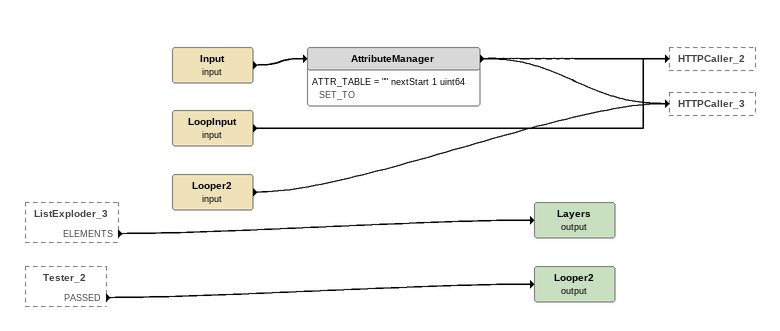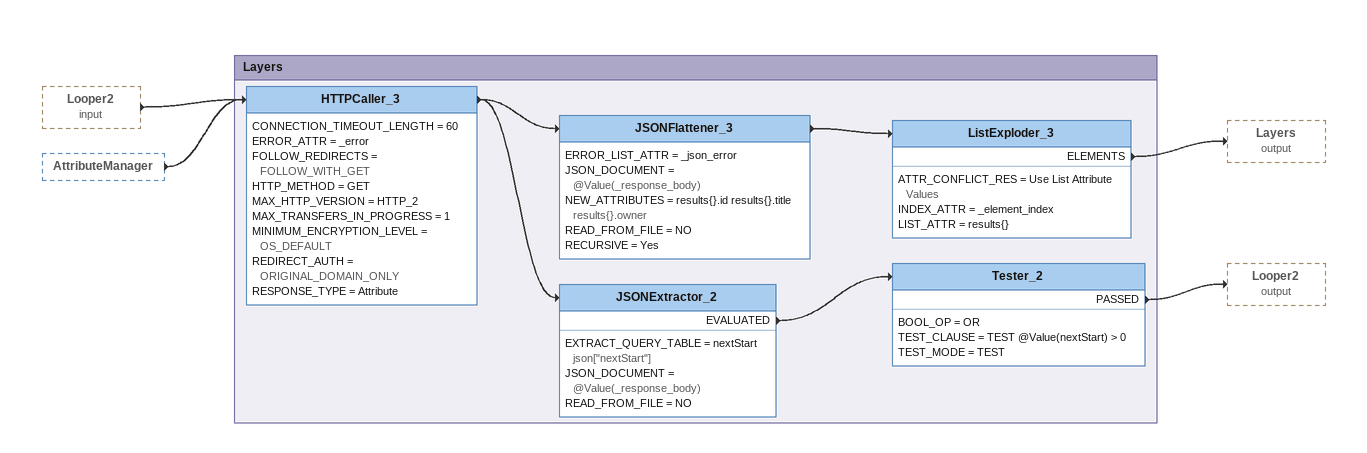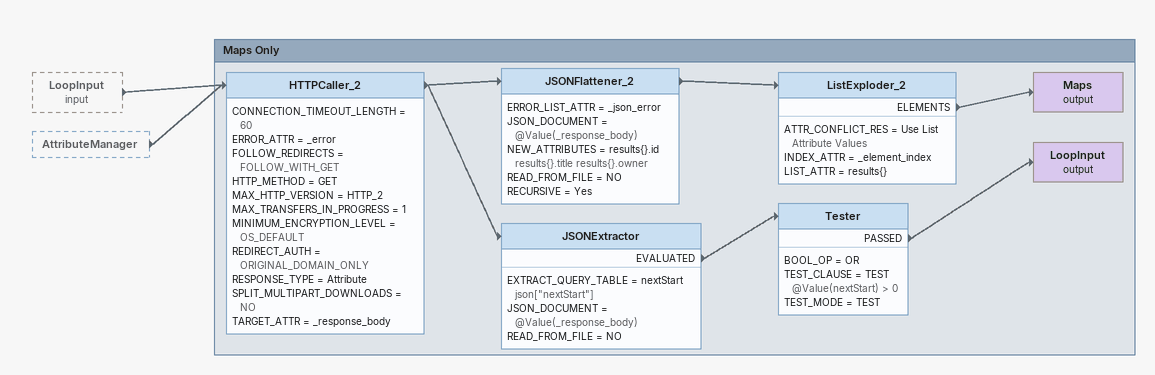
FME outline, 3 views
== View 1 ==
ListExploder_3 [outside]
    ELEMENTS -> Layers (output)
Tester_2 [outside]
    PASSED -> Looper2 (output)
Input (input)
    -> AttributeManager
AttributeManager
    ATTR_TABLE = "" nextStart 1 uint64 SET_TO
    -> HTTPCaller_2
    -> HTTPCaller_3
LoopInput (input)
    -> HTTPCaller_2
Looper2 (input)
    -> HTTPCaller_3
Layers (output)
Looper2 (output)

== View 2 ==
Looper2 (input) [outside]
    -> HTTPCaller_3
AttributeManager [outside]
    -> HTTPCaller_3

Bookmark: Layers
HTTPCaller_3
    CONNECTION_TIMEOUT_LENGTH = 60
    ERROR_ATTR = _error
    FOLLOW_REDIRECTS = FOLLOW_WITH_GET
    HTTP_METHOD = GET
    MAX_HTTP_VERSION = HTTP_2
    MAX_TRANSFERS_IN_PROGRESS = 1
    MINIMUM_ENCRYPTION_LEVEL = OS_DEFAULT
    REDIRECT_AUTH = ORIGINAL_DOMAIN_ONLY
    RESPONSE_TYPE = Attribute
    -> JSONFlattener_3
    -> JSONExtractor_2
JSONFlattener_3
    ERROR_LIST_ATTR = _json_error
    JSON_DOCUMENT = @Value(_response_body)
    NEW_ATTRIBUTES = results{}.id results{}.title results{}.owner
    READ_FROM_FILE = NO
    RECURSIVE = Yes
    -> ListExploder_3
ListExploder_3
    ATTR_CONFLICT_RES = Use List Attribute Values
    INDEX_ATTR = _element_index
    LIST_ATTR = results{}
    ELEMENTS -> Layers (output)
JSONExtractor_2
    EXTRACT_QUERY_TABLE = nextStart json["nextStart"]
    JSON_DOCUMENT = @Value(_response_body)
    READ_FROM_FILE = NO
    EVALUATED -> Tester_2
Tester_2
    BOOL_OP = OR
    TEST_CLAUSE = TEST @Value(nextStart) > 0
    TEST_MODE = TEST
    PASSED -> Looper2 (output)

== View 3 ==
LoopInput (input) [outside]
    -> HTTPCaller_2
AttributeManager [outside]
    -> HTTPCaller_2

Bookmark: Maps Only
HTTPCaller_2
    CONNECTION_TIMEOUT_LENGTH = 60
    ERROR_ATTR = _error
    FOLLOW_REDIRECTS = FOLLOW_WITH_GET
    HTTP_METHOD = GET
    MAX_HTTP_VERSION = HTTP_2
    MAX_TRANSFERS_IN_PROGRESS = 1
    MINIMUM_ENCRYPTION_LEVEL = OS_DEFAULT
    REDIRECT_AUTH = ORIGINAL_DOMAIN_ONLY
    RESPONSE_TYPE = Attribute
    SPLIT_MULTIPART_DOWNLOADS = NO
    TARGET_ATTR = _response_body
    -> JSONFlattener_2
    -> JSONExtractor
JSONFlattener_2
    ERROR_LIST_ATTR = _json_error
    JSON_DOCUMENT = @Value(_response_body)
    NEW_ATTRIBUTES = results{}.id results{}.title results{}.owner
    READ_FROM_FILE = NO
    RECURSIVE = Yes
    -> ListExploder_2
ListExploder_2
    ATTR_CONFLICT_RES = Use List Attribute Values
    INDEX_ATTR = _element_index
    LIST_ATTR = results{}
    ELEMENTS -> Maps (output)
Maps (output)
JSONExtractor
    EXTRACT_QUERY_TABLE = nextStart json["nextStart"]
    JSON_DOCUMENT = @Value(_response_body)
    READ_FROM_FILE = NO
    EVALUATED -> Tester
Tester
    BOOL_OP = OR
    TEST_CLAUSE = TEST @Value(nextStart) > 0
    TEST_MODE = TEST
    PASSED -> LoopInput (output)
LoopInput (output)
